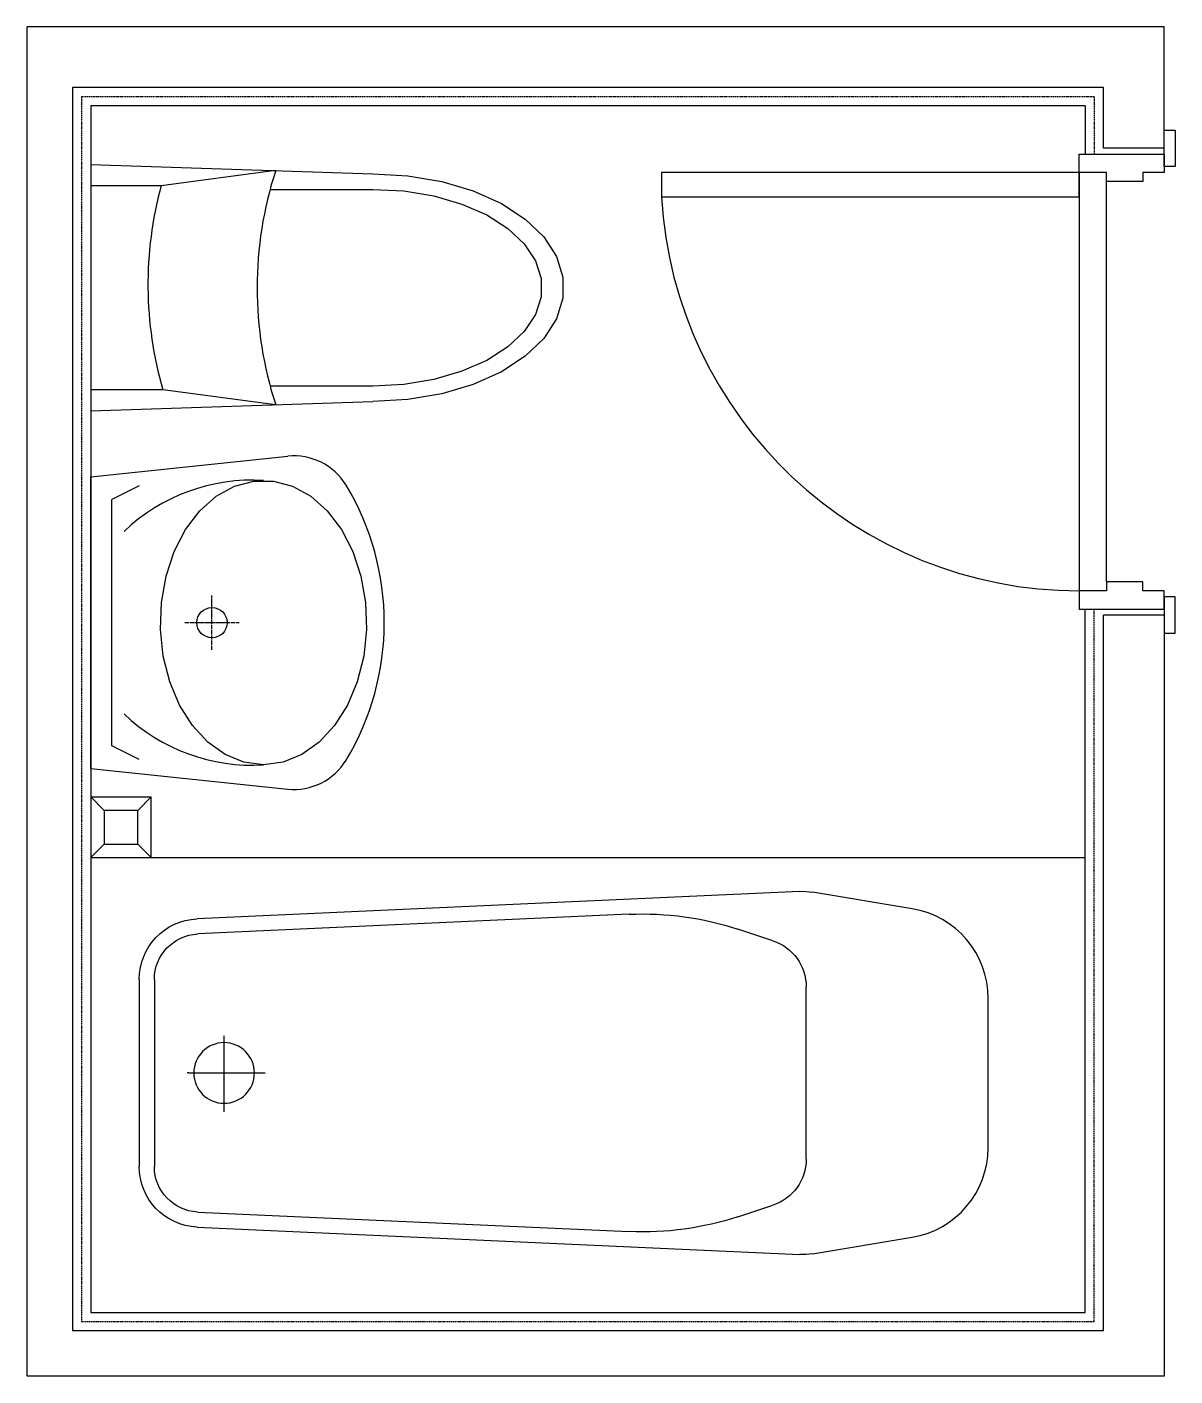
# Model space of a CAD drawing. Header units: millimetres. Extents: x -56098 to -54205, y -4933 to -2708.
import ezdxf

# ---------------------------------------------------------------- set-up
doc = ezdxf.new("R2010")
doc.units = ezdxf.units.MM
doc.linetypes.add('CENTER', pattern=[8.4, 7, -0.7, 0, -0.7])
doc.linetypes.add('HID', pattern=[3, 2, -1])
for name, color, linetype in [('DOO', 4, 'Continuous'), ('DOOR', 4, 'Continuous'), ('FIN', 6, 'Continuous'), ('FUR', 4, 'Continuous'), ('H1', 6, 'HID'), ('TILE', 9, 'Continuous'), ('WALL', 7, 'Continuous')]:
    doc.layers.add(name, color=color, linetype=linetype)

# ---------------------------------------------------------------- blocks, each defined once
blk = doc.blocks.new('T-LP06')
at = {"layer": 'FUR'}
for p, q in [((0, 240.5), (-325.1, 274.5)), ((-80, 225.5), (-35, 203)), ((0, 240.5), (0, -240.5)), ((-35, 203), (-35, -203)), ((-80, -225.5), (-35, -203)), ((0, -240.5), (-325.1, -274.5))]:
    blk.add_line(p, q, dxfattribs=at)
at = {"layer": 'FUR', "linetype": 'CENTER'}
for p, q in [((-200, 45), (-200, -45)), ((-155, 0), (-245, 0))]:
    blk.add_line(p, q, dxfattribs=at)
at = {"layer": 'FUR'}
blk.add_lwpolyline([(-285, 234.5), (-252.8, 230.3), (-221.8, 217.7), (-193.1, 197.3), (-167.7, 169.7), (-146.5, 136), (-130.4, 97.4), (-119.8, 55.3), (-115.2, 11.2), (-116.7, -33.4), (-124.3, -76.7), (-137.8, -117.2), (-156.5, -153.6), (-179.9, -184.3), (-207.1, -208.4), (-237.1, -225), (-268.8, -233.4), (-301.2, -233.4), (-332.9, -225), (-362.9, -208.4), (-390.1, -184.3), (-413.5, -153.6), (-432.2, -117.2), (-445.7, -76.7), (-453.3, -33.4), (-454.8, 11.2), (-450.2, 55.3), (-439.6, 97.4), (-423.5, 136), (-402.3, 169.7), (-376.9, 197.3), (-348.2, 217.7), (-317.2, 230.3)], close=True, dxfattribs=at)
blk.add_circle((-200, 0), 25, dxfattribs=at)
for centre, radius, start, end in [((-335.5, 175), 100, 84.0355, 148.8908), ((-45.5, 0), 438.7, 148.8908, 211.1092), ((-266.3, -71.1), 306.2, 46.3706, 93.5033), ((-266.3, 71.1), 306.2, 266.4967, 313.6294), ((-335.5, -175), 100, 211.1092, 275.9645)]:
    blk.add_arc(centre, radius, start, end, dxfattribs=at)
blk = doc.blocks.new('T-CP03')
at = {"layer": 'FUR'}
for p, q in [((-203, 0), (-187.8, 465)), ((-203, 0), (-187.8, 465)), ((-161.4, 465), (-161.4, 295.8)), ((-161.4, 465), (-161.4, 295.8)), ((162.2, 465), (162.2, 295.8)), ((162.2, 465), (162.2, 295.8)), ((203, 0), (187.8, 465)), ((203, 0), (187.8, 465)), ((-193, 305), (-168, 116)), ((-193, 305), (-168, 116)), ((193, 305), (168.4, 119)), ((193, 305), (168.4, 119)), ((-168, 116), (-168, 0)), ((-168, 116), (-168, 0)), ((168.4, 119), (168.4, 0)), ((168.4, 119), (168.4, 0)), ((-203, 0), (203, 0)), ((-203, 0), (203, 0))]:
    blk.add_line(p, q, dxfattribs=at)
at = {"layer": 'FUR', "extrusion": (0, 0, -1), "flags": 128}
for points in [[(187.8, 465), (184.6, 522.9), (175.1, 578.8), (159.7, 630.8), (138.8, 677.2), (113.2, 716.4), (83.7, 747), (51.4, 768), (17.3, 778.7), (-17.3, 778.7), (-51.4, 768), (-83.7, 747), (-113.2, 716.4), (-138.8, 677.2), (-159.7, 630.8), (-175.1, 578.8), (-184.6, 522.9), (-187.8, 465)], [(187.8, 465), (184.6, 522.9), (175.1, 578.8), (159.7, 630.8), (138.8, 677.2), (113.2, 716.4), (83.7, 747), (51.4, 768), (17.3, 778.7), (-17.3, 778.7), (-51.4, 768), (-83.7, 747), (-113.2, 716.4), (-138.8, 677.2), (-159.7, 630.8), (-175.1, 578.8), (-184.6, 522.9), (-187.8, 465)], [(162.2, 465), (159.5, 516.3), (151.3, 565.9), (137.9, 612), (119.9, 653.2), (97.8, 687.9), (72.3, 715), (44.4, 733.7), (15, 743.1), (-15, 743.1), (-44.4, 733.7), (-72.3, 715), (-97.8, 687.9), (-119.9, 653.2), (-137.9, 612), (-151.3, 565.9), (-159.5, 516.3), (-162.2, 465)], [(162.2, 465), (159.5, 516.3), (151.3, 565.9), (137.9, 612), (119.9, 653.2), (97.8, 687.9), (72.3, 715), (44.4, 733.7), (15, 743.1), (-15, 743.1), (-44.4, 733.7), (-72.3, 715), (-97.8, 687.9), (-119.9, 653.2), (-137.9, 612), (-151.3, 565.9), (-159.5, 516.3), (-162.2, 465)]]:
    blk.add_lwpolyline(points, dxfattribs=at)
at = {"layer": 'FUR'}
for centre, start, end in [((0, 897), 251.9408, 288.0592), ((0, 897), 251.9408, 288.0592), ((-5, 717), 254.8228, 286.1698), ((-5, 717), 254.8228, 286.1698)]:
    blk.add_arc(centre, 622.6, start, end, dxfattribs=at)
blk = doc.blocks.new('BI-TOI6')
at = {"layer": 'FUR'}
for p, q in [((-504.4, -69.4), (-350, -69.4)), ((-350, -69.4), (-195.6, -69.4)), ((-504.4, -94.4), (-350, -94.4)), ((-350, -94.4), (-195.6, -94.4)), ((-350, -151.1), (-350, -148.3)), ((-350, -151.1), (-350, -277.3)), ((-649.5, -1158.9), (-604.3, -164.9)), ((-611.7, -877.6), (-579.4, -166)), ((-120.6, -166), (-88.3, -877.6)), ((-95.7, -164.9), (-50.5, -1158.9)), ((-285.9, -209.4), (-411.5, -209.4)), ((-568.1, -1114.5), (-587.1, -1056.8)), ((-112.9, -1056.8), (-131.9, -1114.5)), ((-207.9, -1169.4), (-492.1, -1169.4))]:
    blk.add_line(p, q, dxfattribs=at)
blk.add_lwpolyline([(-51.7, -1179.9), (-79.1, -1344.1, -0.366629), (-227.1, -1469.4), (-472.9, -1469.4, -0.366629), (-620.9, -1344.1), (-648.3, -1179.9)], format="xyb", dxfattribs=at)
blk.add_circle((-350, -209.4), 50, dxfattribs=at)
for centre, radius, start, end in [((-504.4, -169.4), 100, 90, 177.3974), ((-195.6, -169.4), 100, 2.6026, 90), ((-504.4, -169.4), 75, 90, 177.3974), ((-195.6, -169.4), 75, 2.6026, 90), ((-112.2, -900.3), 500, 177.3974, 198.2327), ((-587.8, -900.3), 500, 341.7673, 2.6026), ((-492.1, -1089.4), 80, 198.2327, 270), ((-207.9, -1089.4), 80, 270, 341.7673), ((-549.6, -1163.4), 100, 177.3974, 189.4623), ((-150.4, -1163.4), 100, 350.5377, 2.6026)]:
    blk.add_arc(centre, radius, start, end, dxfattribs=at)

msp = doc.modelspace()

# ---------------------------------------------------------------- linework, layer by layer
at = {"layer": 'DOO'}
for points in [[(-54204.6, -2937.7), (-54222.7, -2937.7), (-54222.7, -2877.7), (-54204.6, -2877.7)], [(-54362.7, -2947.7), (-55051.6, -2947.7), (-55051.6, -2987.7), (-54362.7, -2987.7)], [(-54204.6, -3647.7), (-54222.7, -3647.7), (-54222.7, -3707.7), (-54204.6, -3707.7)]]:
    msp.add_lwpolyline(points, close=True, dxfattribs=at)
for points in [[(-54222.7, -2917.7), (-54222.7, -2947.7), (-54257.7, -2947.7), (-54257.7, -2962.7), (-54317.7, -2962.7), (-54317.7, -2947.7), (-54362.7, -2947.7), (-54362.7, -2917.7), (-54222.7, -2917.7)], [(-54222.7, -3667.7), (-54222.7, -3637.7), (-54257.7, -3637.7), (-54257.7, -3622.7), (-54317.7, -3622.7), (-54317.7, -3637.7), (-54362.7, -3637.7), (-54362.7, -3667.7), (-54222.7, -3667.7)]]:
    msp.add_lwpolyline(points, dxfattribs=at)
msp.add_arc((-54362.7, -2947.7), 690, 183.3178, 270, dxfattribs=at)
at = {"layer": 'DOOR'}
for p, q in [((-54362.7, -2947.7), (-54362.7, -3637.7)), ((-54317.7, -3622.7), (-54317.7, -2962.7))]:
    msp.add_line(p, q, dxfattribs=at)
at = {"layer": 'FIN'}
for p, q in [((-54352.7, -2837.7), (-55992.7, -2837.7)), ((-55992.7, -2837.7), (-55992.7, -4827.7)), ((-54352.7, -2837.7), (-54352.7, -2917.7)), ((-54352.7, -4827.7), (-54352.7, -3667.7)), ((-55992.7, -4827.7), (-54352.7, -4827.7))]:
    msp.add_line(p, q, dxfattribs=at)
at = {"layer": 'FUR'}
msp.add_line((-55992.7, -4077.7), (-54352.7, -4077.7), dxfattribs=at)
at = {"layer": 'H1'}
for p, q in [((-54337.7, -2822.7), (-56007.7, -2822.7)), ((-56007.7, -2822.7), (-56007.7, -4842.7)), ((-54337.7, -2822.7), (-54337.7, -2917.7)), ((-54337.7, -4842.7), (-54337.7, -3667.7)), ((-56007.7, -4842.7), (-54337.7, -4842.7))]:
    msp.add_line(p, q, dxfattribs=at)
at = {"layer": 'TILE'}
for p, q in [((-55970.6, -3999.8), (-55992.7, -3977.7)), ((-55992.7, -3977.7), (-55892.7, -3977.7)), ((-55892.7, -3977.7), (-55914.8, -3999.8)), ((-55892.7, -4077.7), (-55892.7, -3977.7)), ((-55970.6, -3999.8), (-55970.6, -4055.6)), ((-55914.8, -3999.8), (-55970.6, -3999.8)), ((-55914.8, -4055.6), (-55914.8, -3999.8)), ((-55970.6, -4055.6), (-55992.7, -4077.7)), ((-55970.6, -4055.6), (-55914.8, -4055.6)), ((-55892.7, -4077.7), (-55914.8, -4055.6))]:
    msp.add_line(p, q, dxfattribs=at)
at = {"layer": 'WALL'}
for p, q in [((-54222.7, -2707.7), (-56097.7, -2707.7)), ((-56097.7, -4932.7), (-56097.7, -2707.7)), ((-54222.7, -2907.7), (-54222.7, -2707.7)), ((-54322.7, -2807.7), (-56022.7, -2807.7)), ((-56022.7, -2807.7), (-56022.7, -4857.7)), ((-54322.7, -2907.7), (-54322.7, -2807.7)), ((-54222.7, -2907.7), (-54322.7, -2907.7)), ((-54222.7, -3677.7), (-54322.7, -3677.7)), ((-54322.7, -4857.7), (-54322.7, -3677.7)), ((-54222.7, -3677.7), (-54222.7, -4932.7)), ((-56022.7, -4857.7), (-54322.7, -4857.7)), ((-54222.7, -4932.7), (-56097.7, -4932.7))]:
    msp.add_line(p, q, dxfattribs=at)

# ---------------------------------------------------------------- block references
at = {"layer": 'FUR'}
for name, p, rotation in [('T-CP03', (-55992.7, -3137.7), 270), ('T-LP06', (-55992.7, -3690.2), 180)]:
    msp.add_blockref(name, p, dxfattribs=dict(at, rotation=rotation))
at = {"layer": 'FUR', "xscale": -1, "rotation": 90}
msp.add_blockref('BI-TOI6', (-55982.1, -4782.9), dxfattribs=at)

doc.saveas('drawing.dxf')
